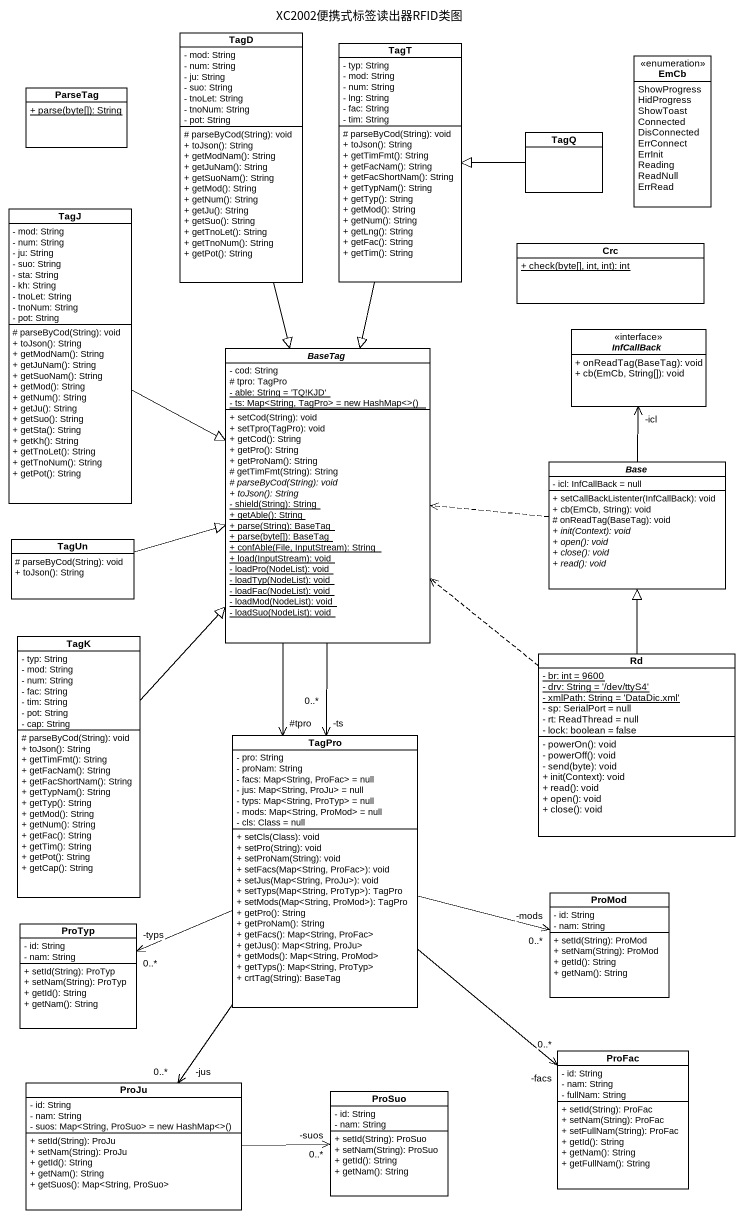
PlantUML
@startuml
title XC2002便携式标签读出器RFID类图
hide circle
hide empty members
skinparam classAttributeIconSize 0
class TagD {
  - mod: String
  - num: String
  - ju: String
  - suo: String
  - tnoLet: String
  - tnoNum: String
  - pot: String
  # parseByCod(String): void
  + toJson(): String
  + getModNam(): String
  + getJuNam(): String
  + getSuoNam(): String
  + getMod(): String
  + getNum(): String
  + getJu(): String
  + getSuo(): String
  + getTnoLet(): String
  + getTnoNum(): String
  + getPot(): String
}
class TagT {
  - typ: String
  - mod: String
  - num: String
  - lng: String
  - fac: String
  - tim: String
  # parseByCod(String): void
  + toJson(): String
  + getTimFmt(): String
  + getFacNam(): String
  + getFacShortNam(): String
  + getTypNam(): String
  + getTyp(): String
  + getMod(): String
  + getNum(): String
  + getLng(): String
  + getFac(): String
  + getTim(): String
}
enum EmCb {
  ShowProgress
  HidProgress
  ShowToast
  Connected
  DisConnected
  ErrConnect
  ErrInit
  Reading
  ReadNull
  ErrRead
}
class ParseTag {
  {static} + parse(byte[]): String
}
class TagQ
class TagJ {
  - mod: String
  - num: String
  - ju: String
  - suo: String
  - sta: String
  - kh: String
  - tnoLet: String
  - tnoNum: String
  - pot: String
  # parseByCod(String): void
  + toJson(): String
  + getModNam(): String
  + getJuNam(): String
  + getSuoNam(): String
  + getMod(): String
  + getNum(): String
  + getJu(): String
  + getSuo(): String
  + getSta(): String
  + getKh(): String
  + getTnoLet(): String
  + getTnoNum(): String
  + getPot(): String
}
class Crc {
  {static} + check(byte[], int, int): int
}
abstract class BaseTag {
  - cod: String
  # tpro: TagPro
  {static} - able: String = 'TQ!KJD'
  {static} {field} - ts: Map<String, TagPro> = new HashMap<>()
  + setCod(String): void
  + setTpro(TagPro): void
  + getCod(): String
  + getPro(): String
  + getProNam(): String
  # getTimFmt(String): String
  {abstract} # parseByCod(String): void
  {abstract} + toJson(): String
  {static} - shield(String): String
  {static} + getAble(): String
  {static} + parse(String): BaseTag
  {static} + parse(byte[]): BaseTag
  {static} + confAble(File, InputStream): String
  {static} + load(InputStream): void
  {static} - loadPro(NodeList): void
  {static} - loadTyp(NodeList): void
  {static} - loadFac(NodeList): void
  {static} - loadMod(NodeList): void
  {static} - loadSuo(NodeList): void
}
interface InfCallBack <<interface>> {
  + onReadTag(BaseTag): void
  + cb(EmCb, String[]): void
}
abstract class Base {
  - icl: InfCallBack = null
  + setCallBackListenter(InfCallBack): void
  + cb(EmCb, String): void
  # onReadTag(BaseTag): void
  {abstract} + init(Context): void
  {abstract} + open(): void
  {abstract} + close(): void
  {abstract} + read(): void
}
class TagUn {
  # parseByCod(String): void
  + toJson(): String
}
class TagK {
  - typ: String
  - mod: String
  - num: String
  - fac: String
  - tim: String
  - pot: String
  - cap: String
  # parseByCod(String): void
  + toJson(): String
  + getTimFmt(): String
  + getFacNam(): String
  + getFacShortNam(): String
  + getTypNam(): String
  + getTyp(): String
  + getMod(): String
  + getNum(): String
  + getFac(): String
  + getTim(): String
  + getPot(): String
  + getCap(): String
}
class Rd {
  {static} - br: int = 9600
  {static} - drv: String = '/dev/ttyS4'
  {static} - xmlPath: String = 'DataDic.xml'
  - sp: SerialPort = null
  - rt: ReadThread = null
  - lock: boolean = false
  - powerOn(): void
  - powerOff(): void
  - send(byte): void
  + init(Context): void
  + read(): void
  + open(): void
  + close(): void
}
class TagPro {
  - pro: String
  - proNam: String
  - facs: Map<String, ProFac> = null
  - jus: Map<String, ProJu> = null
  - typs: Map<String, ProTyp> = null
  - mods: Map<String, ProMod> = null
  - cls: Class = null
  + setCls(Class): void
  + setPro(String): void
  + setProNam(String): void
  + setFacs(Map<String, ProFac>): void
  + setJus(Map<String, ProJu>): void
  + setTyps(Map<String, ProTyp>): TagPro
  + setMods(Map<String, ProMod>): TagPro
  + getPro(): String
  + getProNam(): String
  + getFacs(): Map<String, ProFac>
  + getJus(): Map<String, ProJu>
  + getMods(): Map<String, ProMod>
  + getTyps(): Map<String, ProTyp>
  + crtTag(String): BaseTag
}
class ProMod {
  - id: String
  - nam: String
  + setId(String): ProMod
  + setNam(String): ProMod
  + getId(): String
  + getNam(): String
}
class ProTyp {
  - id: String
  - nam: String
  + setId(String): ProTyp
  + setNam(String): ProTyp
  + getId(): String
  + getNam(): String
}
class ProFac {
  - id: String
  - nam: String
  - fullNam: String
  + setId(String): ProFac
  + setNam(String): ProFac
  + setFullNam(String): ProFac
  + getId(): String
  + getNam(): String
  + getFullNam(): String
}
class ProJu {
  - id: String
  - nam: String
  {field} - suos: Map<String, ProSuo> = new HashMap<>()
  + setId(String): ProJu
  + setNam(String): ProJu
  + getId(): String
  + getNam(): String
  + getSuos(): Map<String, ProSuo>
}
class ProSuo {
  - id: String
  - nam: String
  + setId(String): ProSuo
  + setNam(String): ProSuo
  + getId(): String
  + getNam(): String
}
TagD --|> BaseTag
TagT --|> BaseTag
TagQ -left-|> TagT
TagJ -right-|> BaseTag
BaseTag --> "#tpro" TagPro
BaseTag --> "-ts\n0..*" TagPro
Base .left.> BaseTag
Base -up-> "-icl" InfCallBack
TagUn -right-|> BaseTag
TagK -up-|> BaseTag
Rd .up.> BaseTag
Rd -up-|> Base
TagPro -right-> "-mods\n0..*" ProMod
TagPro -left-> "-typs\n0..*" ProTyp
TagPro --> "-facs\n0..*" ProFac
TagPro --> "-jus\n0..*" ProJu
ProJu -right-> "-suos\n0..*" ProSuo
@enduml
